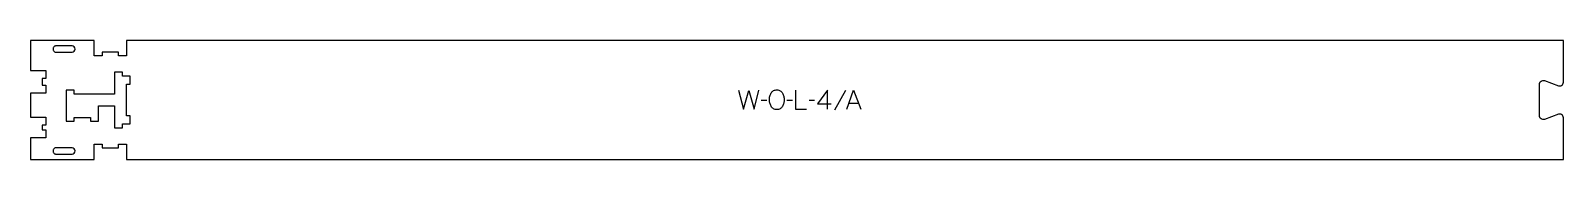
# Model space of a CAD drawing. Extents: x 0 to 2400, y 0 to 186.
import ezdxf

# ---------------------------------------------------------------- set-up
doc = ezdxf.new("R2010")
doc.units = 0
for name, color, linetype in [('1_ANYTOOL_1MMDEEP_LABELS_S', 2, 'CONTINUOUS'), ('3_ANYTOOL_CUTTHROUGH_INSID', 4, 'CONTINUOUS'), ('4_ANYTOOL_CUTTHROUGH_OUTSI', 5, 'CONTINUOUS')]:
    doc.layers.add(name, color=color, linetype=linetype)

msp = doc.modelspace()

# ---------------------------------------------------------------- linework, layer by layer
at = {"layer": '1_ANYTOOL_1MMDEEP_LABELS_S'}
for p, q in [((1275.82001, 107.7494), (1258.634295, 76.977972)), ((1152.434295, 92.106543), (1143.648581, 92.020829)), ((1192.462867, 92.106543), (1183.677152, 92.020829)), ((1227.348581, 92.106543), (1218.562867, 92.020829)), ((1231.634295, 86.877972), (1253.405724, 86.877972)), ((1281.005724, 87.777972), (1295.92001, 87.777972))]:
    msp.add_line(p, q, dxfattribs=at)
for points in [[(1108.077152, 108.220829), (1115.791438, 78.220829), (1124.234295, 107.320829), (1132.72001, 78.220829), (1140.22001, 108.220829)], [(1197.605724, 108.220829), (1197.605724, 78.220829), (1214.705724, 78.220829)], [(1247.62001, 78.220829), (1247.662867, 108.263686), (1231.634295, 86.877972)], [(1277.534295, 78.220829), (1288.42001, 108.220829), (1299.477152, 78.220829)]]:
    msp.add_lwpolyline(points, dxfattribs=at)
msp.add_lwpolyline([(1168.505724, 108.563686, -0.064784), (1171.179679, 108.215765, -0.088904), (1173.605724, 107.085115, -0.05419), (1175.528288, 105.392985, -0.051179), (1177.055724, 103.335115, -0.041653), (1178.237923, 100.906342, -0.036749), (1179.027152, 98.320829, -0.024892), (1179.484932, 95.701566, -0.030823), (1179.648581, 93.0494, -0.034269), (1179.472061, 90.476904, -0.031918), (1178.95751, 87.9494, -0.031725), (1178.069323, 85.340004, -0.026303), (1176.884295, 82.8494, -0.058719), (1175.360515, 80.687653, -0.077745), (1173.321795, 79.0244, -0.077243), (1170.834807, 78.045563, -0.055252), (1168.162867, 77.7494, -0.054051), (1165.408942, 78.047979, -0.077615), (1162.843224, 79.045829, -0.078558), (1160.768151, 80.732902, -0.060481), (1159.227152, 82.935115, -0.02629), (1158.040492, 85.474334, -0.031299), (1157.153938, 88.131543, -0.031469), (1156.6389, 90.718359, -0.033416), (1156.462867, 93.3494, -0.032847), (1156.641545, 96.066349, -0.035049), (1157.186081, 98.733329, -0.03503), (1158.102055, 101.310368, -0.032231), (1159.355724, 103.742257, -0.062518), (1160.977612, 105.809352, -0.074052), (1163.089652, 107.358329, -0.072322), (1165.716506, 108.28922, -0.049083)], format="xyb", close=True, dxfattribs=at)
at = {"layer": '3_ANYTOOL_CUTTHROUGH_INSID'}
for points in [[(64.75, 177), (39.009651, 177, 0.12263), (37.35456, 176.587875, 0.106401), (36.040385, 175.480762, 0.09127), (35.253336, 173.956608, 0.148392), (35.253336, 170.543392, 0.09127), (36.040385, 169.019238, 0.106401), (37.35456, 167.912125, 0.12263), (39.009651, 167.5), (64.75, 167.5, 0.414214), (69.5, 172.25, 0.414214)], [(64.75, 8.5, 0.414214), (69.5, 13.25, 0.414214), (64.75, 18), (39.009651, 18, 0.12263), (37.35456, 17.587875, 0.106401), (36.040385, 16.480762, 0.09127), (35.253336, 14.956608, 0.148392), (35.253336, 11.543392, 0.09127), (36.040385, 10.019238, 0.106401), (37.35456, 8.912125, 0.12263), (39.009651, 8.5)]]:
    msp.add_lwpolyline(points, format="xyb", close=True, dxfattribs=at)
msp.add_lwpolyline([(68, 65.588506), (93.5, 65.588506), (93.5, 59.588506), (106, 59.588506), (106, 83.588506), (131.5, 83.588506), (131.5, 49.544253), (144, 49.544253), (144, 55.544253), (149.75, 55.544253), (156, 55.544253), (156, 68.044253), (150, 68.044253), (150, 117.544253), (156, 117.544253), (156, 130.044253), (149.75, 130.044253), (144, 130.044253), (144, 136.044253), (131.5, 136.044253), (131.5, 102.088506), (68, 102.088506), (68, 108.088506), (55.5, 108.088506), (55.5, 59.588506), (68, 59.588506)], close=True, dxfattribs=at)
at = {"layer": '4_ANYTOOL_CUTTHROUGH_OUTSI'}
msp.add_lwpolyline([(2399.5, 65.136954, 0.522099), (2391.757367, 70.530646), (2370.060556, 62.515049, -0.015664), (2370.04511, 62.509886, -0.23702), (2364.519461, 63.482275, -0.237079), (2362.000277, 68.496604), (2361.999821, 117.002689, -0.237079), (2364.519006, 122.017021, -0.237026), (2370.045987, 122.989012, -0.015655), (2370.061425, 122.983852), (2391.757458, 114.968914, 0.522094), (2399.5, 120.36264), (2399.5, 185.5), (2249.75, 185.5), (1949.75, 185.5), (1349.75, 185.5), (1049.75, 185.5), (449.75, 185.5), (150, 185.5), (150, 161.75, -0.414214), (149.75, 161.5), (137.75, 161.5, -0.414214), (137.5, 161.75), (137.5, 167.5), (112, 167.5), (112, 161.75, -0.414214), (111.75, 161.5), (99.75, 161.5, -0.414214), (99.5, 161.75), (99.5, 185.5), (0, 185.5), (0, 139), (23.75, 139, -0.414214), (24, 138.75), (24, 126.75, -0.414214), (23.75, 126.5), (18, 126.5), (18, 116), (23.75, 116, -0.414214), (24, 115.75), (24, 103.75, -0.414214), (23.75, 103.5), (0, 103.5), (0, 66.089), (23.75, 66.089, -0.414214), (24, 65.839), (24, 53.839, -0.414214), (23.75, 53.589), (18, 53.589), (18, 46), (23.75, 46, -0.414214), (24, 45.75), (24, 33.75, -0.414214), (23.75, 33.5), (0, 33.5), (0, 0), (99.5, 0), (99.5, 23.75, -0.414214), (99.75, 24), (111.75, 24, -0.414214), (112, 23.75), (112, 18), (137.5, 18), (137.5, 23.75, -0.414214), (137.75, 24), (149.75, 24, -0.414214), (150, 23.75), (150, 0), (449.75, 0), (749.75, 0), (1649.75, 0), (1949.75, 0), (2249.75, 0), (2399.5, 0)], format="xyb", close=True, dxfattribs=at)

doc.saveas('drawing.dxf')
